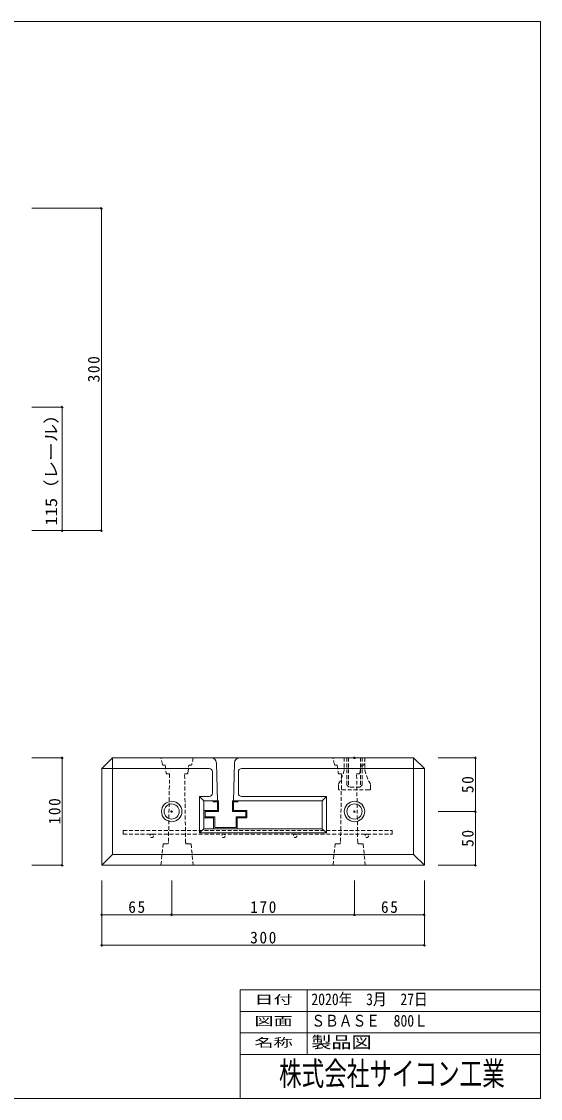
# Model space of a CAD drawing. Units: millimetres at full size, sheet at 1:3. Extents: x -2268 to -898, y -501 to 501.
# Drawn here: x -1380 to -898, y -501 to 501 of the extents above; entities that cross this region are included whole.
import ezdxf
from ezdxf.enums import TextEntityAlignment as Align

# ---------------------------------------------------------------- set-up
doc = ezdxf.new("R2010")
doc.units = ezdxf.units.MM
doc.header["$LTSCALE"] = 3
doc.header["$PDMODE"] = 32
doc.header["$PDSIZE"] = 1.5
doc.linetypes.add('DASHED1', pattern=[1.8, 1.2, -0.6])
doc.layers.add('0-0_0', color=4, linetype='DASHED1', lineweight=18)
doc.styles.add('ＭＳ ゴシック', font='')
doc.styles.get('ＭＳ ゴシック').set_extended_font_data('MS Gothic')

msp = doc.modelspace()

# ---------------------------------------------------------------- linework, layer by layer
at = {"layer": '0-0_0', "color": 7, "linetype": 'Continuous'}
for p, q in [((-897.686, 501.26), (-2267.686, 501.26)), ((-1305.605, -194.094), (-1295.605, -184.094)), ((-1203.981, -184.094), (-1295.605, -184.094)), ((-1295.605, -184.094), (-1295.605, -194.094)), ((-1203.981, -184.094), (-1177.228, -184.094)), ((-1198.105, -224.094), (-1198.983, -188.969)), ((-1182.227, -188.969), (-1183.105, -224.094)), ((-1015.605, -184.094), (-1177.228, -184.094)), ((-1005.605, -194.094), (-1015.605, -184.094)), ((-1015.605, -184.094), (-1015.605, -194.094)), ((-1305.605, -194.094), (-1305.605, -284.094)), ((-1205.605, -194.094), (-1305.605, -194.094)), ((-1295.605, -194.094), (-1295.605, -274.094)), ((-1202.605, -217.094), (-1202.605, -197.094)), ((-1178.605, -217.094), (-1178.605, -197.094)), ((-1005.605, -194.094), (-1175.605, -194.094)), ((-1015.605, -274.094), (-1015.605, -194.094)), ((-1005.605, -284.094), (-1005.605, -194.094)), ((-1210.605, -224.094), (-1214.605, -220.094)), ((-1096.605, -220.094), (-1175.605, -220.094)), ((-1096.605, -220.094), (-1100.605, -224.094)), ((-1096.605, -220.094), (-1096.605, -254.094)), ((-1210.605, -224.094), (-1210.605, -250.094)), ((-1202.105, -224.094), (-1210.605, -224.094)), ((-1197.105, -224.094), (-1202.105, -224.094)), ((-1202.105, -224.094), (-1202.105, -225.094)), ((-1198.105, -225.094), (-1202.105, -225.094)), ((-1198.105, -225.094), (-1198.105, -233.094)), ((-1197.105, -224.094), (-1197.105, -234.094)), ((-1184.105, -224.094), (-1179.105, -224.094)), ((-1184.105, -224.094), (-1184.105, -234.094)), ((-1183.105, -225.094), (-1179.105, -225.094)), ((-1183.105, -225.094), (-1183.105, -233.094)), ((-1100.605, -224.094), (-1179.105, -224.094)), ((-1179.105, -224.094), (-1179.105, -225.094)), ((-1100.605, -224.094), (-1100.605, -250.094)), ((-1210.605, -233.094), (-1210.605, -240.094)), ((-1198.105, -233.094), (-1210.605, -233.094)), ((-1201.605, -240.094), (-1210.605, -240.094)), ((-1197.105, -234.094), (-1209.605, -234.094)), ((-1209.605, -234.094), (-1209.605, -239.094)), ((-1200.605, -239.094), (-1209.605, -239.094)), ((-1201.605, -240.094), (-1201.605, -250.094)), ((-1200.605, -239.094), (-1200.605, -249.094)), ((-1184.105, -234.094), (-1171.605, -234.094)), ((-1183.105, -233.094), (-1170.605, -233.094)), ((-1180.605, -239.094), (-1171.605, -239.094)), ((-1180.605, -239.094), (-1180.605, -249.094)), ((-1179.605, -240.094), (-1170.605, -240.094)), ((-1179.605, -240.094), (-1179.605, -250.094)), ((-1171.605, -234.094), (-1171.605, -239.094)), ((-1170.605, -233.094), (-1170.605, -240.094)), ((-1210.605, -250.094), (-1214.605, -254.094)), ((-1210.605, -250.094), (-1100.605, -250.094)), ((-1201.605, -250.094), (-1179.605, -250.094)), ((-1200.605, -249.094), (-1180.605, -249.094)), ((-1096.605, -254.094), (-1100.605, -250.094)), ((-1214.605, -254.094), (-1096.605, -254.094)), ((-1295.605, -274.094), (-1305.605, -284.094)), ((-1305.605, -284.094), (-1005.605, -284.094)), ((-1114.503, -400.178), (-1114.503, -460.178)), ((-897.686, -420.178), (-1176.886, -420.178)), ((-897.686, -440.178), (-1176.886, -440.178)), ((-897.686, -460.178), (-1176.886, -460.178))]:
    msp.add_line(p, q, dxfattribs=at)
at = {"layer": '0-0_0', "linetype": 'Continuous'}
for p, q in [((-1342.379, 327.388), (-1370.582, 327.388)), ((-1305.966, 327.388), (-1370.582, 327.388)), ((-1305.966, 27.388), (-1305.966, 327.388)), ((-1342.379, 142.388), (-1370.582, 142.388)), ((-1342.379, 27.388), (-1342.379, 142.388)), ((-1342.379, 27.388), (-1370.582, 27.388)), ((-1305.966, 27.388), (-1370.582, 27.388)), ((-1342.379, -184.094), (-1370.582, -184.094)), ((-1342.379, -284.094), (-1342.379, -184.094)), ((-958.191, -184.094), (-992.764, -184.094)), ((-958.191, -234.094), (-958.191, -184.094)), ((-958.191, -234.094), (-992.764, -234.094)), ((-958.191, -284.094), (-958.191, -234.094)), ((-1342.379, -284.094), (-1370.582, -284.094)), ((-958.191, -284.094), (-992.764, -284.094)), ((-1305.605, -330.188), (-1305.605, -298.464)), ((-1305.605, -358.595), (-1305.605, -298.464)), ((-1240.605, -330.188), (-1240.605, -298.464)), ((-1070.605, -330.188), (-1070.605, -298.464)), ((-1005.605, -330.188), (-1005.605, -298.464)), ((-1005.605, -358.595), (-1005.605, -298.464)), ((-1305.605, -330.188), (-1240.605, -330.188)), ((-1240.605, -330.188), (-1070.605, -330.188)), ((-1070.605, -330.188), (-1005.605, -330.188)), ((-1305.605, -358.595), (-1005.605, -358.595))]:
    msp.add_line(p, q, dxfattribs=at)
at = {"layer": '0-0_0'}
for p, q in [((-1249.274, -190.304), (-1250.605, -184.094)), ((-1220.605, -184.094), (-1221.935, -190.304)), ((-1089.274, -190.304), (-1090.605, -184.094)), ((-1078.855, -184.094), (-1062.355, -184.094)), ((-1077.605, -184.094), (-1077.605, -209.594)), ((-1076.105, -184.094), (-1076.105, -211.094)), ((-1065.105, -184.094), (-1065.105, -211.094)), ((-1063.605, -184.094), (-1063.605, -209.594)), ((-1060.605, -184.094), (-1061.935, -190.304)), ((-1246.605, -191.094), (-1248.296, -191.094)), ((-1246.605, -191.094), (-1245.714, -198.218)), ((-1244.722, -199.094), (-1242.605, -199.094)), ((-1242.605, -199.094), (-1243.59, -263.11)), ((-1228.605, -199.094), (-1226.488, -199.094)), ((-1227.62, -263.11), (-1228.605, -199.094)), ((-1225.495, -198.218), (-1224.605, -191.094)), ((-1222.913, -191.094), (-1224.605, -191.094)), ((-1086.605, -191.094), (-1088.296, -191.094)), ((-1086.605, -191.094), (-1085.714, -198.218)), ((-1084.722, -199.094), (-1082.605, -199.094)), ((-1082.605, -199.094), (-1083.59, -263.11)), ((-1068.605, -199.094), (-1066.488, -199.094)), ((-1067.62, -263.11), (-1068.605, -199.094)), ((-1065.495, -198.218), (-1064.605, -191.094)), ((-1062.913, -191.094), (-1064.605, -191.094)), ((-1085.605, -208.449), (-1083.605, -205.593)), ((-1085.605, -212.594), (-1085.605, -208.449)), ((-1075.605, -211.594), (-1077.605, -209.594)), ((-1063.605, -209.594), (-1065.605, -211.594)), ((-1055.605, -208.449), (-1057.605, -205.593)), ((-1055.605, -208.449), (-1055.638, -208.449)), ((-1055.605, -212.594), (-1055.605, -208.449)), ((-1057.105, -214.094), (-1084.105, -214.094)), ((-1065.605, -211.594), (-1075.605, -211.594)), ((-1285.708, -251.894), (-1285.708, -255.094)), ((-1285.708, -251.894), (-1035.708, -251.894)), ((-1285.708, -255.094), (-1035.708, -255.094)), ((-1035.708, -251.894), (-1035.708, -255.094)), ((-1248.605, -264.094), (-1250.605, -284.094)), ((-1248.605, -264.094), (-1244.589, -264.094)), ((-1227.605, -264.094), (-1227.62, -264.094)), ((-1222.605, -264.094), (-1226.62, -264.094)), ((-1226.62, -264.094), (-1222.605, -264.094)), ((-1220.605, -284.094), (-1222.605, -264.094)), ((-1088.605, -264.094), (-1090.605, -284.094)), ((-1088.605, -264.094), (-1084.589, -264.094)), ((-1067.605, -264.094), (-1067.62, -264.094)), ((-1062.605, -264.094), (-1066.62, -264.094)), ((-1066.62, -264.094), (-1062.605, -264.094)), ((-1060.605, -284.094), (-1062.605, -264.094))]:
    msp.add_line(p, q, dxfattribs=at)
at = {"layer": '0-0_0', "color": 7, "linetype": 'Continuous'}
for points in [[(-2267.686, -501.24), (-897.686, -501.24), (-897.686, 501.26)], [(-1205.605, -220.094), (-1214.605, -220.094), (-1214.605, -254.094)], [(-1295.605, -274.094), (-1015.605, -274.094), (-1005.605, -284.094)], [(-897.686, -400.178), (-1176.886, -400.178), (-1176.886, -501.24)]]:
    msp.add_lwpolyline(points, dxfattribs=at)
at = {"layer": '0-0_0'}
for points in [[(-1080.105, -184.094), (-1080.105, -195.594), (-1083.605, -205.593)], [(-1061.105, -184.094), (-1061.105, -195.594), (-1057.605, -205.593)]]:
    msp.add_lwpolyline(points, dxfattribs=at)
at = {"layer": '0-0_0', "color": 7, "linetype": 'Continuous'}
for centre, radius in [((-1240.605, -234.094), 9.5), ((-1240.605, -234.094), 7), ((-1070.605, -234.094), 9.5), ((-1070.605, -234.094), 7)]:
    msp.add_circle(centre, radius, dxfattribs=at)
at = {"layer": '0-0_0'}
for centre in [(-1259.108, -256.694), (-1192.441, -256.694), (-1125.775, -256.694), (-1059.108, -256.694)]:
    msp.add_circle(centre, 1.6, dxfattribs=at)
for centre, radius, start, end in [((-1248.296, -190.094), 1, 192.09476, 270), ((-1222.913, -190.094), 1, 270, 347.90524), ((-1088.296, -190.094), 1, 192.09476, 270), ((-1062.913, -190.094), 1, 270, 347.90524), ((-1244.722, -198.094), 1, 187.12502, 270), ((-1226.488, -198.094), 1, 270, 352.87498), ((-1084.722, -198.094), 1, 187.12502, 270), ((-1066.488, -198.094), 1, 270, 352.87498), ((-1084.105, -212.594), 1.5, 180, 270), ((-1057.128, -212.591), 1.503, 270.00069, 270.90498), ((-1057.105, -212.594), 1.5, 270, 0), ((-1244.589, -263.094), 1, 270, 359.1186), ((-1226.62, -263.094), 1, 180.8814, 270), ((-1084.589, -263.094), 1, 270, 359.1186), ((-1066.62, -263.094), 1, 180.8814, 270)]:
    msp.add_arc(centre, radius, start, end, dxfattribs=at)
at = {"layer": '0-0_0', "color": 7, "linetype": 'Continuous'}
for centre, radius, start, end in [((-1203.981, -189.094), 5, 1.4321, 90), ((-1177.228, -189.094), 5, 90, 178.5679), ((-1205.605, -197.094), 3, 0, 90), ((-1175.605, -197.094), 3, 90, 180), ((-1205.605, -217.094), 3, 270, 0), ((-1175.605, -217.094), 3, 180, 270)]:
    msp.add_arc(centre, radius, start, end, dxfattribs=at)
at = {"layer": '0-0_0'}
for p in [(-1305.966, 327.388), (-1342.379, 142.388), (-1342.379, 27.388), (-1305.966, 27.388), (-1342.379, -184.094), (-958.191, -184.094), (-958.191, -234.094), (-1342.379, -284.094), (-958.191, -284.094), (-1305.605, -330.188), (-1240.605, -330.188), (-1070.605, -330.188), (-1005.605, -330.188), (-1305.605, -358.595), (-1005.605, -358.595)]:
    msp.add_point(p, dxfattribs=at)
at = {"layer": '0-0_0', "color": 7}
for p in [(-1070.605, -184.094), (-1240.605, -234.094), (-1070.605, -234.094)]:
    msp.add_point(p, dxfattribs=at)

# ---------------------------------------------------------------- texts
at = {"layer": '0-0_0', "color": 3, "style": 'ＭＳ ゴシック', "width": 1.15}
msp.add_text('115（レール）', height=11, rotation=90, dxfattribs=at).set_placement((-1343.879, 32.013), align=Align.BOTTOM_LEFT)
at = {"layer": '0-0_0', "color": 7, "style": 'ＭＳ ゴシック'}
for s, height, width, p in [('日付', 7.918, 1.65, (-1163.695, -415.578)), ('2020年\u30003月\u300027日', 11, 0.85, (-1110.742, -417.678)), ('図面', 7.918, 1.65, (-1163.695, -435.578)), ('ＳＢＡＳＥ\u3000800Ｌ', 11, 0.85, (-1110.742, -437.678)), ('名称', 7.918, 1.65, (-1163.695, -455.578)), ('製品図', 10.95, 1.25, (-1110.742, -457.644)), ('株式会社サイコン工業', 21.99, 0.7, (-1140.786, -495.709))]:
    msp.add_text(s, height=height, dxfattribs=dict(at, width=width)).set_placement(p, align=Align.BOTTOM_LEFT)
at = {"layer": '0-0_0', "color": 3, "char_height": 11, "attachment_point": 7, "rotation": 90, "style": 'ＭＳ ゴシック'}
for s, insert in [('\\T1.21;\\W0.95;300', (-1307.466, 165.388)), ('\\T1.21;\\W0.95;50', (-959.691, -216.969)), ('\\T1.21;\\W0.95;100', (-1343.879, -246.094)), ('\\T1.21;\\W0.95;50', (-959.691, -266.969))]:
    msp.add_mtext(s, dxfattribs=dict(at, insert=insert))
at = {"layer": '0-0_0', "color": 3, "char_height": 11, "attachment_point": 7, "style": 'ＭＳ ゴシック'}
for s, insert in [('\\T1.21;\\W0.95;65', (-1280.98, -328.688)), ('\\T1.21;\\W0.95;170', (-1167.605, -328.688)), ('\\T1.21;\\W0.95;65', (-1045.98, -328.688)), ('\\T1.21;\\W0.95;300', (-1167.605, -357.095))]:
    msp.add_mtext(s, dxfattribs=dict(at, insert=insert))

doc.saveas('drawing.dxf')
